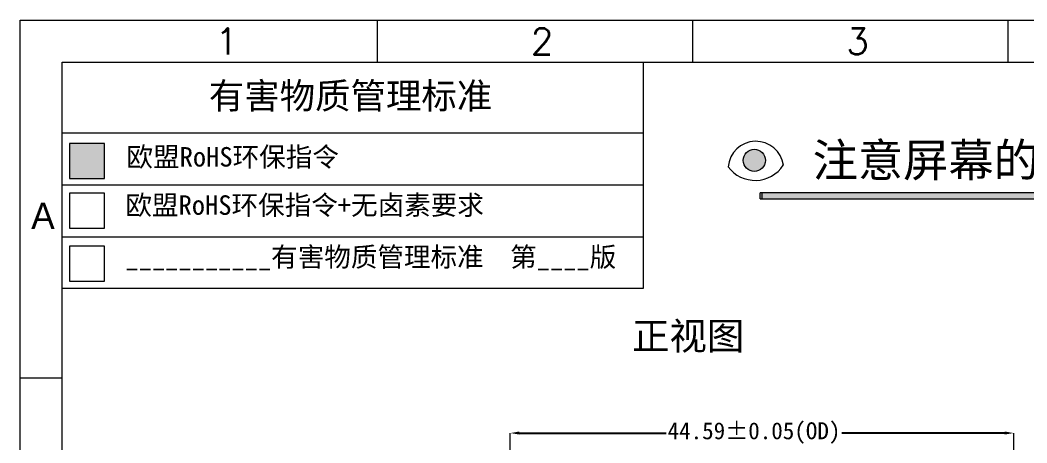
# Model space of a CAD drawing. Header units: millimetres. Extents: x 1134 to 2594, y -9 to 655.
# Drawn here: x 2306.9 to 2396, y 617.8 to 655.2 of the extents above; entities that cross this region are included whole.
import ezdxf

# ---------------------------------------------------------------- set-up
doc = ezdxf.new("R2010")
doc.units = ezdxf.units.MM
doc.layers.get('Defpoints').update_dxf_attribs({"lineweight": 5})
for name, color, linetype, lineweight in [('DIM', 3, 'Continuous', 5), ('TFPC', 50, 'Continuous', 5), ('图框', 7, 'Continuous', 5)]:
    doc.layers.add(name, color=color, linetype=linetype, lineweight=lineweight)
doc.styles.add('RD', font='ROMAND.shx', dxfattribs={"width": 0.8})
doc.styles.add('REX', font='')
doc.styles.get("Standard").update_dxf_attribs({"font": 'txt', "bigfont": 'gbcbig.shx'})
doc.styles.get('REX').set_extended_font_data('STXihei')
doc.dimstyles.new('DIM', dxfattribs={"dimtxt": 0.8, "dimasz": 0.8, "dimexe": 0, "dimexo": 0.5, "dimgap": 0.11, "dimtad": 0, "dimzin": 1, "dimdsep": 46, "dimtxsty": 'RD', "dimcen": 0, "dimclrd": 256, "dimclre": 256, "dimclrt": 256, "dimadec": 0, "dimazin": 0, "dimtm": 1e-09, "dimtfac": 1, "dimtofl": 0, "dimtmove": 0, "dimatfit": 3, "dimfxl": 1, "dimlwe": -1, "dimarcsym": 0})

# ---------------------------------------------------------------- blocks, each defined once
blk = doc.blocks.new('*D27')
at = {"layer": 'Defpoints', "color": 0, "lineweight": 5, "transparency": 16777216}
for p in [(2394.866, 618.709), (2350.276, 586.906), (2394.866, 587.076)]:
    blk.add_point(p, dxfattribs=at)
at = {"layer": 'DIM', "transparency": 16777216}
for p, q in [((2350.276, 587.406), (2350.276, 618.709)), ((2394.866, 587.576), (2394.866, 618.709))]:
    blk.add_line(p, q, dxfattribs=at)
at = {"layer": 'DIM', "lineweight": -2, "transparency": 16777216}
for p, q in [((2351.076, 618.709), (2364.093, 618.709)), ((2394.066, 618.709), (2379.631, 618.709))]:
    blk.add_line(p, q, dxfattribs=at)
at = {"layer": 'DIM', "lineweight": 5, "transparency": 16777216}
for points in [[(2351.076, 618.843), (2351.076, 618.576), (2350.276, 618.709)], [(2394.066, 618.843), (2394.066, 618.576), (2394.866, 618.709)]]:
    blk.add_solid(points, dxfattribs=at)
at = {"layer": 'DIM', "lineweight": 5, "transparency": 16777216, "insert": (2371.862, 618.709), "char_height": 1.5, "attachment_point": 5, "style": 'REX'}
blk.add_mtext('\\A1;44.59±0.05(OD)', dxfattribs=at)

msp = doc.modelspace()

# ---------------------------------------------------------------- hatches: boundary and pattern name
at = {"layer": 'DIM', "lineweight": 5}
h = msp.add_hatch(color=2, dxfattribs=at)
h.dxf.hatch_style = 1
h.paths.add_polyline_path([(2418.892, 639.421), (2418.892, 639.966), (2372.411, 639.966), (2372.411, 639.421)])
h = msp.add_hatch(color=2, dxfattribs=at)
h.dxf.hatch_style = 1
h.paths.add_polyline_path([(2419.063, 639.421), (2419.063, 639.966), (2372.583, 639.966), (2372.583, 639.421)])
at = {"layer": 'TFPC', "lineweight": 5}
h = msp.add_hatch(color=1, dxfattribs=at)
h.dxf.hatch_style = 1
h.paths.add_polyline_path([(2372.871, 642.837, 1), (2370.909, 642.837, 1)])
at = {"layer": '图框', "lineweight": 5}
msp.add_hatch(color=3, dxfattribs=at).paths.add_polyline_path([(2311.243, 644.324), (2311.243, 641.225), (2314.341, 641.225), (2314.341, 644.324)])

# ---------------------------------------------------------------- linework, layer by layer
at = {"layer": 'DIM', "color": 2, "lineweight": 5}
for p, q in [((2418.892, 639.966), (2372.411, 639.966)), ((2372.411, 639.421), (2372.411, 639.966)), ((2372.411, 639.421), (2418.892, 639.421)), ((2419.063, 639.966), (2372.583, 639.966)), ((2372.583, 639.421), (2372.583, 639.966)), ((2372.583, 639.421), (2419.063, 639.421))]:
    msp.add_line(p, q, dxfattribs=at)
at = {"layer": 'TFPC', "color": 2, "lineweight": 5}
msp.add_lwpolyline([(2369.566, 642.266, 0.520567), (2374.459, 642.416, 0.520567), (2374.459, 642.416, 0.520567), (2374.478, 642.399, 0.891864)], format="xyb", close=True, dxfattribs=at)
msp.add_circle((2371.89, 642.837), 0.981, dxfattribs=at)
at = {"layer": '图框', "color": 7, "linetype": 'ByBlock', "lineweight": 5, "ltscale": 0.55}
for p, q in [((2338.516, 651.521), (2338.516, 655.246)), ((2366.446, 651.521), (2366.446, 655.246)), ((2394.376, 651.521), (2394.376, 655.246)), ((2310.585, 455.981), (2310.585, 651.521)), ((2310.585, 651.521), (2589.888, 651.521)), ((2306.861, 623.587), (2310.585, 623.587))]:
    msp.add_line(p, q, dxfattribs=at)
msp.add_lwpolyline([(2306.861, 655.246), (2593.612, 655.246), (2593.612, 452.257), (2306.861, 452.257)], close=True, dxfattribs=at)
at = {"layer": '图框', "color": 1, "lineweight": 5}
for points in [[(2310.585, 651.521), (2362.043, 651.521), (2362.043, 631.49), (2310.585, 631.49)], [(2311.243, 641.225), (2314.341, 641.225), (2314.341, 644.324), (2311.243, 644.324)], [(2311.243, 636.851), (2314.341, 636.851), (2314.341, 639.95), (2311.243, 639.95)], [(2311.243, 632.153), (2314.341, 632.153), (2314.341, 635.252), (2311.243, 635.252)]]:
    msp.add_lwpolyline(points, close=True, dxfattribs=at)
at = {"layer": '图框', "color": 1, "linetype": 'Continuous', "lineweight": 5}
for points in [[(2310.585, 645.261), (2362.043, 645.261)], [(2310.585, 640.671), (2362.043, 640.671)], [(2310.585, 636.081), (2362.043, 636.081)]]:
    msp.add_lwpolyline(points, dxfattribs=at)

# ---------------------------------------------------------------- texts
at = {"layer": 'DIM', "color": 2, "lineweight": 5, "insert": (2375.055, 644.333), "char_height": 2.94053, "width": 41.39485, "attachment_point": 1}
msp.add_mtext('{\\fSimSun|b0|i0|c134|p2; 注意屏幕的扫描方式}', dxfattribs=at)
at = {"layer": '图框', "color": 7, "linetype": 'ByBlock', "lineweight": 5, "ltscale": 0.55, "width": 3.96258}
for s, insert, char_height, attachment_point in [('1', (2324.167, 654.544), 2.328, 1), ('2', (2352.097, 654.544), 2.328, 1), ('3', (2380.028, 654.544), 2.328, 1), ('{\\f\uffd0ￂﾼﾚￃ\ufff7\ufff3w|b0|i0|c136|p54;A}', (2307.843, 636.779), 2.32786, 7)]:
    msp.add_mtext(s, dxfattribs=dict(at, insert=insert, char_height=char_height, attachment_point=attachment_point))
at = {"layer": '图框', "color": 1, "lineweight": 5, "attachment_point": 1}
for s, insert, char_height, width in [('{\\fSimSun|b1|i0|c134|p2;有害物质管理标准}', (2323.578, 649.703), 2.29997, 27.73183), ('{\\fSimSun|b0|i0|c134|p2;欧盟RoHS环保指令}', (2316.283, 644.014), 1.72498, 19.80881), ('{\\fSimSun|b0|i0|c134|p2;欧盟RoHS环保指令+无卤素要求}', (2316.187, 639.745), 1.72498, 34.12334), ('{\\fSimSun|b0|i0|c134|p2;___________有害物质管理标准  第____版}', (2316.187, 635.155), 1.72498, 45.67357), ('{\\fSimSun|b0|i0|c134|p2;正视图}', (2361.058, 628.508), 2.43019, 22.62382)]:
    msp.add_mtext(s, dxfattribs=dict(at, insert=insert, char_height=char_height, width=width))

# ---------------------------------------------------------------- dimensions: what is measured, and where the dimension line sits
at = {"layer": 'DIM', "lineweight": 5}
dim = msp.add_linear_dim(base=(2394.866, 618.709), p1=(2350.276, 586.906), p2=(2394.866, 587.076), text='<>(OD)', dimstyle='DIM', override={"dimtxt": 1.5, "dimgap": 0.11, "dimtxsty": 'REX', "dimtol": 1, "dimlim": 0, "dimtp": 0.05, "dimtm": 0.05, "dimtfac": 1, "dimtdec": 3, "dimfxl": 0.8, "dimtolj": 1, "dimarcsym": 1}, dxfattribs=at)
dim.commit()
dim.dimension.update_dxf_attribs({"geometry": '*D27', "text_midpoint": (2371.862, 618.709), "dimtype": 160})

doc.saveas('drawing.dxf')
